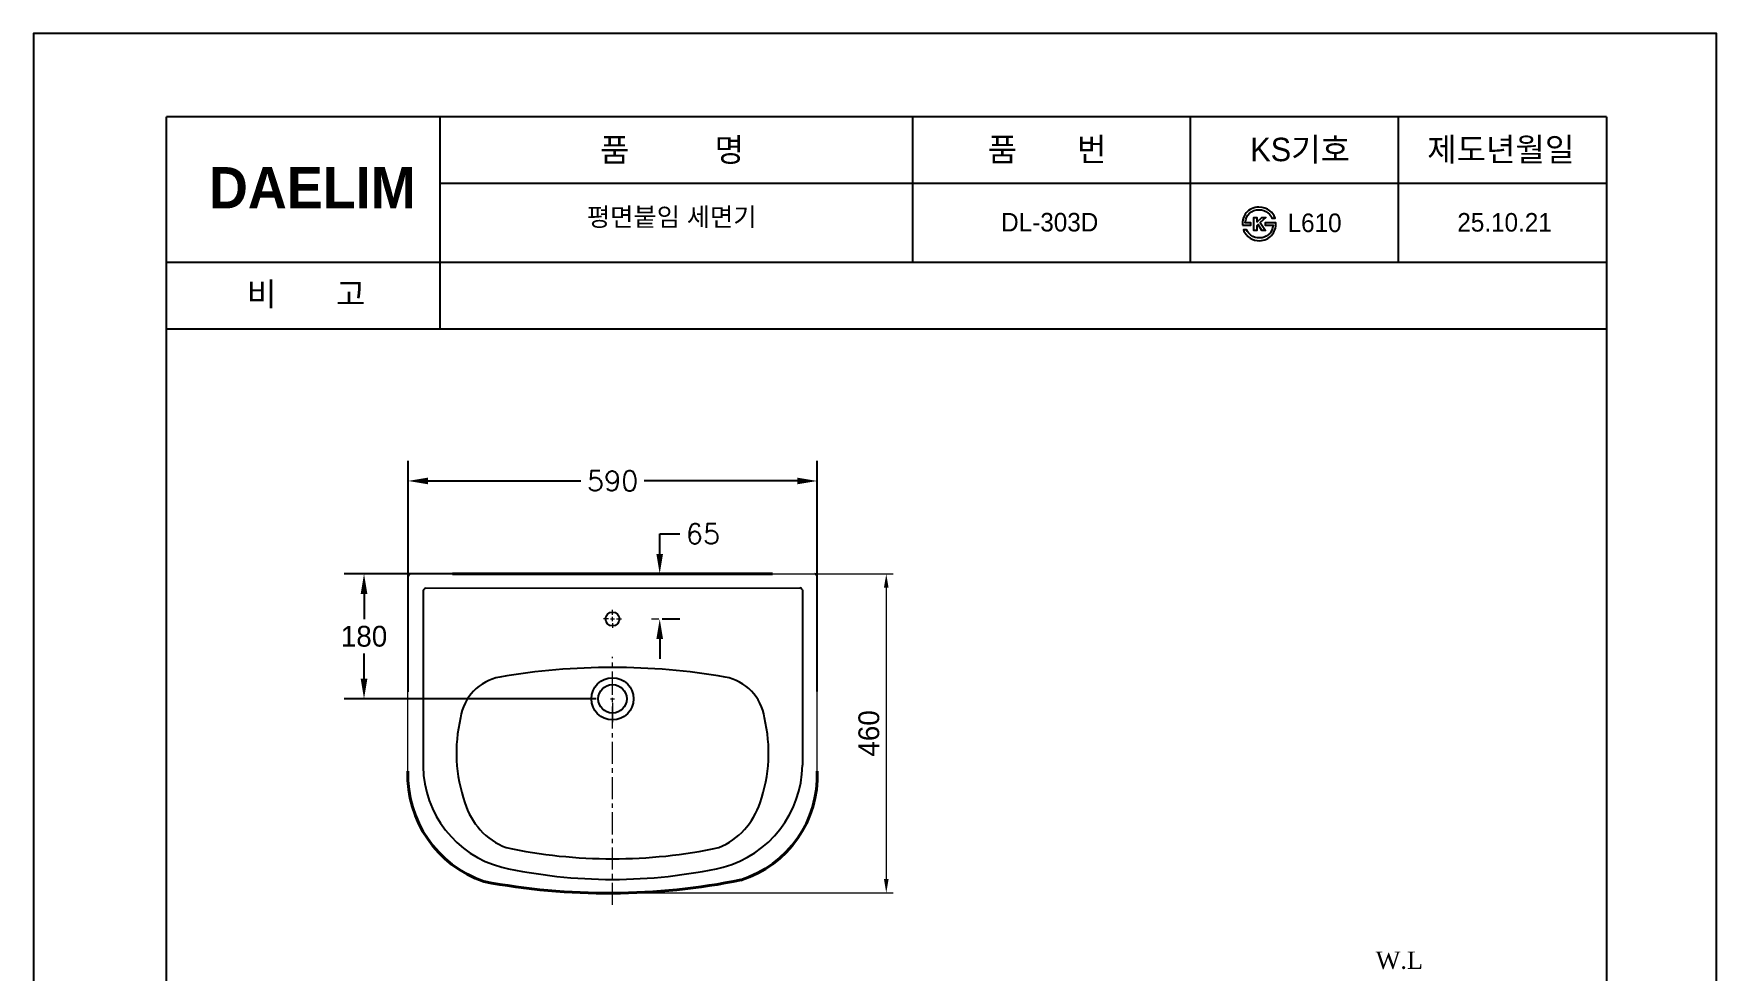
# Model space of a CAD drawing. Extents: x 63409 to 65835, y 58125 to 61555.
# Drawn here: x 63409 to 65835, y 60203 to 61555 of the extents above; entities that cross this region are included whole.
import ezdxf
from ezdxf.lldxf.tags import DXFTag

# ---------------------------------------------------------------- set-up
doc = ezdxf.new("R2010")
doc.units = 0
doc.header["$MEASUREMENT"] = 0
doc.linetypes.add('CENTER', pattern=[50.8, 31.75, -6.35, 6.35, -6.35])
doc.layers.get('0').update_dxf_attribs({"linetype": 'CONTINUOUS'})
doc.layers.get('Defpoints').update_dxf_attribs({"linetype": 'CONTINUOUS'})
for name, color, linetype, lineweight in [('AM_3', 6, 'AM_ISO02W050', 20), ('AM_5', 3, 'CONTINUOUS', 15), ('CEN', 1, 'CENTER', 5), ('OUTLINE', 11, 'CONTINUOUS', 40)]:
    doc.layers.add(name, color=color, linetype=linetype, lineweight=lineweight)
for name, color, linetype in [('Dim', 4, 'CONTINUOUS'), ('LINE', 7, 'CONTINUOUS'), ('YA', 7, 'CONTINUOUS')]:
    doc.layers.add(name, color=color, linetype=linetype)
doc.styles.add('h', font='', dxfattribs={"height": 30})
doc.styles.get("Standard").update_dxf_attribs({"font": 'txt.shx', "bigfont": 'ghs.shx'})
doc.styles.add('STYLE2', font='dutch.ttf', dxfattribs={"height": 25})
doc.styles.add('스타일1', font='txt.shx', dxfattribs={"bigfont": 'ghs.shx'})
doc.styles.get('h').set_extended_font_data('Haansoft Batang')
tags = doc.linetypes.add('AM_ISO02W050', pattern=[7.5, 6, -1.5]).pattern_tags.tags
tags[6:7] = [DXFTag(74, 4), DXFTag(75, 0), DXFTag(340, '0'), DXFTag(46, 1.0), DXFTag(50, 0.0), DXFTag(44, 0.0), DXFTag(45, 0.0)]
tags[4:5] = [DXFTag(74, 4), DXFTag(75, 0), DXFTag(340, '0'), DXFTag(46, 1.0), DXFTag(50, 0.0), DXFTag(44, 0.0), DXFTag(45, 0.0)]
doc.dimstyles.new('AM_ISO$0', dxfattribs={"dimtxt": 3, "dimasz": 20, "dimexe": 10, "dimexo": 0.5, "dimgap": 10, "dimtad": 1, "dimdec": 0, "dimdsep": 46, "dimtxsty": 'h', "dimcen": -5, "dimclrd": 256, "dimclre": 256, "dimclrt": 256, "dimadec": 0, "dimazin": 2, "dimtp": 0.1, "dimtm": 0.1, "dimtfac": 0.71, "dimtdec": 0, "dimtmove": 0, "dimatfit": 3, "dimfxl": 0, "dimlwd": -1, "dimlwe": -1, "dimarcsym": 0})
doc.dimstyles.get("Standard").update_dxf_attribs({"dimtxt": 0.18, "dimasz": 0.18, "dimexe": 0.18, "dimexo": 0.0625, "dimgap": 0.09, "dimtad": 0, "dimtih": 1, "dimtoh": 1, "dimdec": 4, "dimzin": 0, "dimdsep": 46, "dimtxsty": 'Standard', "dimcen": 0.09, "dimadec": 0, "dimazin": 0, "dimtfac": 1, "dimtdec": 4, "dimtofl": 0, "dimtmove": 0, "dimatfit": 0, "dimfxl": 0, "dimtolj": 1, "dimtzin": 0, "dimarcsym": 0})
doc.dimstyles.new('Standard$0', dxfattribs={"dimtxt": 0.18, "dimasz": 0.18, "dimexe": 0.18, "dimexo": 0.0625, "dimgap": 0.09, "dimtad": 0, "dimtih": 1, "dimtoh": 1, "dimdec": 4, "dimzin": 0, "dimdsep": 46, "dimtxsty": 'Standard', "dimcen": 0.09, "dimadec": 0, "dimazin": 0, "dimtfac": 1, "dimtdec": 4, "dimtofl": 0, "dimtmove": 0, "dimatfit": 3, "dimfxl": 0, "dimtolj": 1, "dimtzin": 0, "dimarcsym": 0})

# ---------------------------------------------------------------- blocks, each defined once
blk = doc.blocks.new('*D20')
at = {"layer": 'AM_5', "color": 0, "linetype": 'ByBlock'}
for p, q in [((64258.5, 60776.4), (64648.1, 60776.4)), ((64638.1, 60756.4), (64638.1, 60336.4)), ((64244, 60316.4), (64648.1, 60316.4))]:
    blk.add_line(p, q, dxfattribs=at)
at = {"layer": 'AM_5', "color": 0}
for points in [[(64634.7, 60756.4), (64641.4, 60756.4), (64638.1, 60776.4)], [(64634.7, 60336.4), (64641.4, 60336.4), (64638.1, 60316.4)]]:
    blk.add_solid(points, dxfattribs=at)
at = {"layer": 'Defpoints', "color": 0}
for p in [(64258, 60776.4), (64243.5, 60316.4), (64638.1, 60316.4)]:
    blk.add_point(p, dxfattribs=at)
at = {"layer": 'AM_5', "color": 0, "insert": (64613.1, 60546.4), "char_height": 30, "attachment_point": 5, "rotation": 90, "style": 'h'}
blk.add_mtext('460', dxfattribs=at)
blk = doc.blocks.new('*D24')
at = {"layer": 'Defpoints', "color": 0}
for p in [(63885.3, 60776.4), (64230, 60776.4), (64230, 60596.3)]:
    blk.add_point(p, dxfattribs=at)
at = {"layer": 'Dim', "color": 0, "linetype": 'ByBlock', "lineweight": -2}
for p, q in [((64220, 60776.4), (63856.5, 60776.4)), ((63885.3, 60747.6), (63885.3, 60710.9)), ((63885.3, 60625.1), (63885.3, 60661.7)), ((64220, 60596.3), (63856.5, 60596.3))]:
    blk.add_line(p, q, dxfattribs=at)
at = {"layer": 'Dim', "color": 0}
for points in [[(63880.5, 60747.6), (63890.1, 60747.6), (63885.3, 60776.4)], [(63880.5, 60625.1), (63890.1, 60625.1), (63885.3, 60596.3)]]:
    blk.add_solid(points, dxfattribs=at)
at = {"layer": 'Dim', "color": 0, "insert": (63885.3, 60686.3), "char_height": 30, "attachment_point": 5, "style": 'h'}
blk.add_mtext('\\A1;180', dxfattribs=at)
blk = doc.blocks.new('*D25')
at = {"layer": 'Defpoints', "color": 0}
for p in [(64538.5, 60910.4), (63948.7, 60596.3), (64538.5, 60596.6)]:
    blk.add_point(p, dxfattribs=at)
at = {"layer": 'Dim', "color": 0, "linetype": 'ByBlock', "lineweight": -2}
for p, q in [((63948.7, 60606.3), (63948.7, 60939.2)), ((64538.5, 60606.6), (64538.5, 60939.2)), ((63977.5, 60910.4), (64198, 60910.4)), ((64509.7, 60910.4), (64289.2, 60910.4))]:
    blk.add_line(p, q, dxfattribs=at)
at = {"layer": 'Dim', "color": 0}
for points in [[(63977.5, 60915.2), (63977.5, 60905.6), (63948.7, 60910.4)], [(64509.7, 60915.2), (64509.7, 60905.6), (64538.5, 60910.4)]]:
    blk.add_solid(points, dxfattribs=at)
at = {"layer": 'Dim', "color": 0, "insert": (64243.6, 60910.4), "char_height": 28.8, "attachment_point": 5}
blk.add_mtext('\\A1;590', dxfattribs=at)
blk = doc.blocks.new('*D26')
at = {"layer": 'Defpoints', "color": 0}
for p in [(64305, 60776.4), (64311.5, 60776.4), (64305, 60711.4)]:
    blk.add_point(p, dxfattribs=at)
at = {"layer": 'Dim', "color": 0, "linetype": 'ByBlock', "lineweight": -2}
for p, q in [((64311.5, 60805.2), (64311.5, 60834)), ((64311.5, 60834), (64340.3, 60834)), ((64315, 60776.4), (64340.3, 60776.4)), ((64315, 60711.4), (64340.3, 60711.4)), ((64311.5, 60682.6), (64311.5, 60653.8))]:
    blk.add_line(p, q, dxfattribs=at)
at = {"layer": 'Dim', "color": 0}
for points in [[(64306.7, 60805.2), (64316.3, 60805.2), (64311.5, 60776.4)], [(64306.7, 60682.6), (64316.3, 60682.6), (64311.5, 60711.4)]]:
    blk.add_solid(points, dxfattribs=at)
at = {"layer": 'Dim', "color": 0, "insert": (64373.9, 60834), "char_height": 28.8, "attachment_point": 5}
blk.add_mtext('\\A1;65', dxfattribs=at)

msp = doc.modelspace()

# ---------------------------------------------------------------- linework, layer by layer
at = {"color": 0}
for p, q in [((63970.49653, 60752.48918), (63970.49653, 60498.64228)), ((64517.14701, 60753.33653), (64517.14701, 60500.58959)), ((64517.14701, 60582.37684), (64517.14701, 60582.37684))]:
    msp.add_line(p, q, dxfattribs=at)
for centre, start, end in [((63953.67671, 60771.70898), 103.51958454, 162.17633321), ((64533.87409, 60771.58524), 19.64784199, 78.30459067), ((63975.0745, 60751.01727), 103.51958454, 162.17633321), ((64512.61822, 60751.71964), 19.64784199, 78.30459067)]:
    msp.add_arc(centre, 4.80877, start, end)
at = {"layer": 'AM_3', "color": 0}
for p, q in [((63948.44893, 60492.00764), (63949.09874, 60773.1809)), ((64538.59079, 60481.11644), (64538.40288, 60773.20214))]:
    msp.add_line(p, q, dxfattribs=at)
at = {"layer": 'CEN', "color": 0}
for p, q in [((64237.45455, 60711.43342), (64230.45455, 60711.43342)), ((64240.45455, 60711.43342), (64246.45455, 60711.43342)), ((64243.45455, 60717.43342), (64243.45455, 60724.43342)), ((64243.45455, 60708.43342), (64243.45455, 60714.43342)), ((64249.45455, 60711.43342), (64256.45455, 60711.43342)), ((64299.45455, 60711.43342), (64310.45455, 60711.43342)), ((64243.45455, 60705.43342), (64243.45455, 60698.43342)), ((64243.45455, 60299.27369), (64243.45455, 60656.87349)), ((64243.45455, 60602.26331), (64243.45455, 60629.76331)), ((64240.45455, 60596.26331), (64246.45455, 60596.26331)), ((64243.45455, 60590.26331), (64243.45455, 60562.76331))]:
    msp.add_line(p, q, dxfattribs=at)
at = {"layer": 'LINE', "color": 0}
msp.add_line((63973.95031, 60755.69279), (64513.593, 60756.42858), dxfattribs=at)
for centre, radius in [((64243.45455, 60711.43342), 10), ((64243.45455, 60596.26331), 30.5), ((64243.45455, 60596.26331), 20.5)]:
    msp.add_circle(centre, radius, dxfattribs=at)
for centre, radius, start, end in [((64243.45455, 59676.35419), 965.14031, 80.29961933, 99.70038067), ((64093.74928, 60558.89735), 70, 100.63360139, 171.73033849), ((64393.15982, 60558.89735), 70, 8.26966151, 79.36639861), ((64232.01297, 60518.30724), 213.62911, 166.28264945, 199.64100426), ((64254.89612, 60518.30724), 213.62911, 340.35899574, 13.71735055), ((64122.97538, 60500.89163), 152.49544, 180.84515849, 255.15279994), ((64362.56438, 60502.70035), 154.59705, 285.16598478, 359.21769927), ((64126.02486, 60474.08267), 99.12601, 196.15569619, 248.67615771), ((64355.9845, 60478.55925), 105.11888, 292.92458051, 342.24356559), ((64243.45455, 61103.47339), 737.86843, 257.99489615, 282.00510385), ((64243.45455, 61068.5039), 732.60226, 257.42061932, 282.57938068)]:
    msp.add_arc(centre, radius, start, end, dxfattribs=at)
at = {"layer": 'OUTLINE', "color": 0}
msp.add_line((64012.67148, 60776.43342), (64474.23761, 60776.43342), dxfattribs=at)
for centre, radius, start, end in [((64111.52615, 60486.86455), 163.1583, 178.19361773, 250.81417304), ((64380.98864, 60485.33361), 157.61289, 287.47017441, 2.42688345), ((64237.39747, 61285.3186), 969.3135, 259.32879066, 281.38204735)]:
    msp.add_arc(centre, radius, start, end, dxfattribs=at)
at = {"layer": 'YA', "color": 7}
for p, q in [((65676.45019, 61435.50958), (63600.45019, 61435.50958)), ((63600.45019, 60365.32438), (63600.45019, 61435.50958)), ((63994.93319, 61129.50958), (63994.93319, 61435.50958)), ((64676.45019, 61225.15475), (64676.45019, 61435.15475)), ((65076.45019, 61225.15475), (65076.45019, 61435.15475)), ((65376.45019, 61225.15475), (65376.45019, 61435.15475)), ((65676.45019, 61435.50958), (65676.45019, 58255.50958)), ((65676.45019, 61339.50958), (63994.93319, 61339.50958)), ((65676.45019, 61225.50958), (63600.45019, 61225.50958)), ((65676.45019, 61225.50958), (63600.45019, 61225.50958)), ((65676.45019, 61129.50958), (63600.45019, 61129.50958)), ((65676.45019, 61129.50958), (63600.45019, 61129.50958)), ((63600.45019, 58255.50958), (63600.45019, 60365.32438))]:
    msp.add_line(p, q, dxfattribs=at)
at = {"layer": 'YA', "color": 0}
msp.add_lwpolyline([(63409.08394, 58125.03088), (65834.58394, 58125.03088), (65834.58394, 61555.38088), (63409.08394, 61555.38088)], close=True, dxfattribs=at)
at = {"layer": 'YA', "color": 7}
msp.add_lwpolyline([(65172.17555, 61283.76489), (65179.39472, 61290.30728), (65185.20391, 61290.30728), (65177.13874, 61282.86249), (65184.6963, 61271.58253), (65179.62032, 61271.58253), (65174.26234, 61280.15532), (65172.17555, 61278.29412), (65172.17555, 61271.58253), (65167.73875, 61271.58253), (65167.73875, 61290.47648), (65172.17555, 61290.47648), (65172.17555, 61283.76489)], close=True, dxfattribs=at)
for points in [[(65151.49559, 61279.19651), (65151.30759, 61282.5053), (65151.66479, 61285.68249), (65152.56719, 61288.73749), (65153.50719, 61291.85828), (65154.97359, 61294.61247), (65156.96638, 61296.98127), (65159.03438, 61299.53806), (65161.55357, 61301.51206), (65164.52396, 61302.90325), (65167.72935, 61304.40725), (65171.32015, 61305.17805), (65175.30574, 61305.21565), (65181.47212, 61305.14045), (65186.66091, 61303.43905), (65190.8815, 61300.10206), (65194.30309, 61297.39487), (65196.91628, 61293.80408), (65198.72108, 61289.32969), (65198.72108, 61289.32969), (65194.05869, 61289.32969), (65194.05869, 61289.32969), (65193.11869, 61292.14968), (65191.1823, 61294.74407), (65188.24951, 61297.11287), (65184.56471, 61300.00806), (65180.38172, 61301.45566), (65175.71934, 61301.45566), (65170.11695, 61301.45566), (65165.46396, 61299.78246), (65161.77917, 61296.43607), (65157.98158, 61292.97688), (65155.93238, 61288.40849), (65155.63158, 61282.7309), (65155.63158, 61282.7309), (65163.41476, 61282.7309), (65163.41476, 61282.7309), (65163.41476, 61282.7309), (65163.41476, 61279.19651), (65163.41476, 61279.19651), (65163.41476, 61279.19651), (65151.49559, 61279.19651), (65151.49559, 61279.19651), (65151.49559, 61279.19651), (65151.49559, 61279.19651), (65151.49559, 61279.19651)], [(65199.84908, 61282.7309), (65199.92428, 61279.19651), (65199.39788, 61275.82192), (65198.26988, 61272.61653), (65197.17948, 61269.49573), (65195.58149, 61266.75094), (65193.47589, 61264.38215), (65191.3421, 61262.00395), (65188.8417, 61260.18036), (65185.98411, 61258.89256), (65183.05132, 61257.53896), (65179.93993, 61256.86216), (65176.63113, 61256.86216), (65171.25435, 61256.82456), (65166.54496, 61258.11236), (65162.48417, 61260.71615), (65158.16018, 61263.46095), (65154.95479, 61267.46534), (65152.84919, 61272.72933), (65152.84919, 61272.72933), (65157.28598, 61272.72933), (65157.28598, 61272.72933), (65159.09078, 61269.27013), (65161.22457, 61266.56294), (65163.70616, 61264.60775), (65167.30636, 61261.78775), (65171.63035, 61260.50935), (65176.65933, 61260.77255), (65181.08672, 61260.77255), (65185.09111, 61262.20135), (65188.6537, 61265.05894), (65192.81789, 61268.48054), (65195.14909, 61273.18992), (65195.63789, 61279.19651), (65195.63789, 61279.19651), (65184.47071, 61279.19651), (65184.47071, 61279.19651), (65184.47071, 61279.19651), (65184.47071, 61282.7309), (65184.47071, 61282.7309), (65184.47071, 61282.7309), (65199.84908, 61282.7309), (65199.84908, 61282.7309), (65199.84908, 61282.7309), (65199.84908, 61282.7309), (65199.84908, 61282.7309)]]:
    msp.add_open_spline(points, degree=3, knots=[0, 0, 0, 0, 1, 1, 1, 2, 2, 2, 3, 3, 3, 4, 4, 4, 5, 5, 5, 6, 6, 6, 7, 7, 7, 8, 8, 8, 9, 9, 9, 10, 10, 10, 11, 11, 11, 12, 12, 12, 13, 13, 13, 14, 14, 14, 15, 15, 15, 15], dxfattribs=at)

# ---------------------------------------------------------------- texts
at = {"layer": 'Dim', "color": 0, "char_height": 33.818718, "attachment_point": 1, "style": '스타일1'}
for s, insert in [('{\\fGulim|b0|i0|c129|p50;품          명}', (64225.29805, 61404.78225)), ('{\\fGulim|b0|i0|c129|p50;품       번}', (64784.30076, 61405.26287)), ('{\\fGulim|b0|i0|c129|p50;KS기호}', (65162.69422, 61405.26287)), ('{\\fGulim|b0|i0|c129|p50;제도년월일}', (65417.71306, 61405.26287)), ('{\\fGulim|b0|i0|c129|p50;비       고}', (63716.4481, 61196.94909))]:
    msp.add_mtext(s, dxfattribs=dict(at, insert=insert))
at = {"layer": 'Dim', "color": 0, "attachment_point": 1}
for s, insert, char_height, width, style in [('{\\fGulim|b0|i0|c129|p50;평면붙임 세면기}', (64206.51678, 61304.61615), 26.7463, 293.376847, '스타일1'), ('{\\fGulim|b0|i0|c129|p50;DL-303D}', (64803.69013, 61296.91494), 26.7463, 168.3056891, '스타일1'), ('{\\fGulim|b0|i0|c129|p50;L610}', (65216.56417, 61296.01023), 26.7463, 168.3056891, '스타일1'), ('{\\fGulim|b0|i0|c129|p50;25.10.21}', (65461.20574, 61296.72052), 26.7463, 168.3056891, '스타일1'), ('W.L', (65343.52002, 60231.88083), 25, 84.0819188, 'STYLE2')]:
    msp.add_mtext(s, dxfattribs=dict(at, insert=insert, char_height=char_height, width=width, style=style))
at = {"layer": 'YA', "color": 7, "insert": (63661.71728, 61362.95335), "char_height": 59.4371851, "width": 290.8713775, "attachment_point": 1, "style": 'h'}
msp.add_mtext('{\\fHYGraphic-Medium|b1|i0|c129|p18;DAELIM}', dxfattribs=at)

# ---------------------------------------------------------------- dimensions: what is measured, and where the dimension line sits
at = {"layer": 'AM_5', "color": 0}
dim = msp.add_linear_dim(base=(64638.0656, 60316.43342), p1=(64258.01332, 60776.43342), p2=(64243.45455, 60316.43342), angle=90, dimstyle='AM_ISO$0', override={"dimclrd": 0, "dimclre": 0, "dimclrt": 0}, dxfattribs=at)
dim.commit()
dim.dimension.update_dxf_attribs({"geometry": '*D20', "text_midpoint": (64613.0656, 60546.43342)})
at = {"layer": 'Dim', "color": 0}
dim = msp.add_linear_dim(base=(64538.51647, 60910.40279), p1=(63948.68987, 60596.26331), p2=(64538.51647, 60596.64277), dimstyle='Standard$0', override={"dimscale": 160, "dimgap": 0.06, "dimdec": 0, "dimarcsym": 1}, dxfattribs=at)
dim.commit()
dim.dimension.update_dxf_attribs({"geometry": '*D25', "text_midpoint": (64243.60317, 60910.40279)})
dim = msp.add_linear_dim(base=(64311.4664, 60776.43342), p1=(64304.95455, 60711.43342), p2=(64304.95455, 60776.43342), angle=90, dimstyle='Standard$0', override={"dimscale": 160, "dimgap": 0.06, "dimdec": 0, "dimarcsym": 1}, dxfattribs=at)
dim.commit()
dim.dimension.update_dxf_attribs({"geometry": '*D26', "text_midpoint": (64373.8664, 60834.03342), "dimtype": 160})
dim = msp.add_linear_dim(base=(63885.31514, 60776.43342), p1=(64229.9533, 60596.26331), p2=(64229.9533, 60776.43342), angle=90, dimstyle='Standard', override={"dimscale": 160, "dimgap": 0.06, "dimdec": 0, "dimtxsty": 'h', "dimatfit": 3, "dimarcsym": 1}, dxfattribs=at)
dim.commit()
dim.dimension.update_dxf_attribs({"geometry": '*D24', "text_midpoint": (63885.31514, 60686.34837)})

doc.saveas('drawing.dxf')
